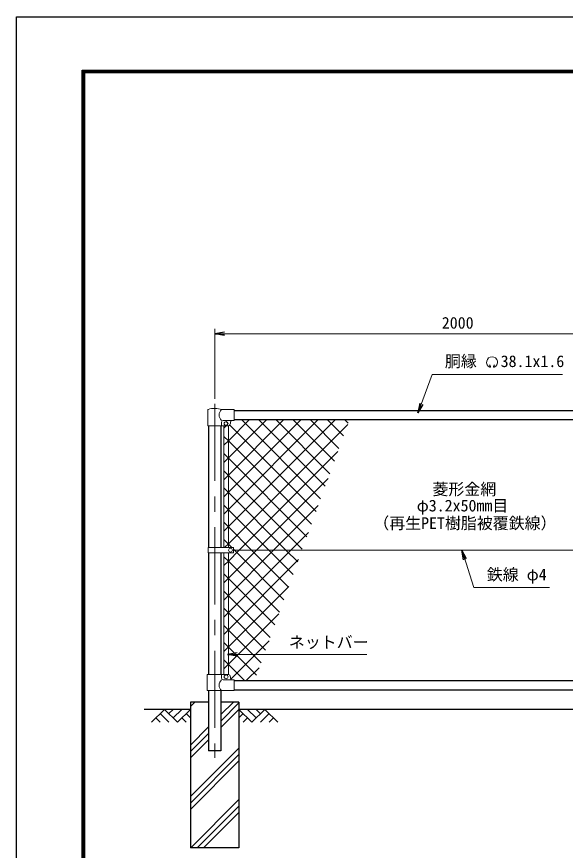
# Model space of a CAD drawing. Units: millimetres, scale not verified. Extents: x -4200 to 4200, y -2970 to 2970.
# Drawn here: x -4200 to -1941, y -460 to 2970 of the extents above; entities that cross this region are included whole.
import ezdxf
from ezdxf.enums import TextEntityAlignment as Align

# ---------------------------------------------------------------- set-up
doc = ezdxf.new("R2010")
doc.units = ezdxf.units.MM
doc.header["$LTSCALE"] = 10
doc.linetypes.add('USER1', pattern=[50.8, 31.75, -6.35, 6.35, -6.35])
for name, color, linetype, lineweight in [('0-1_D-BMK', 2, 'USER1', 13), ('0-2_D-STR1', 1, 'Continuous', 25), ('0-3_D-STR-DIM', 7, 'Continuous', 13), ('0-4_0', 7, 'Continuous', 25), ('0-8_D-BGD', 7, 'Continuous', 25), ('0-9_D-STR4', 7, 'Continuous', 25), ('0-A_D-DCR-HCH', 7, 'Continuous', 13), ('0-B_D-STR3', 3, 'Continuous', 13), ('0-C_D-STR2', 7, 'Continuous', 13), ('0-D_D-STR-TXT', 7, 'Continuous', 13), ('0-E_D-TTL', 7, 'Continuous', 25)]:
    doc.layers.add(name, color=color, linetype=linetype, lineweight=lineweight)
doc.styles.add('ＭＳ ゴシック', font='')
doc.styles.get('ＭＳ ゴシック').set_extended_font_data('MS Gothic')

# ---------------------------------------------------------------- blocks, each defined once
blk = doc.blocks.new('_Open')
at = {"layer": '0-4_0'}
blk.add_line((-10, 1.667), (0, 0), dxfattribs=at)
blk.add_lwpolyline([(-10, -1.667), (0, 0), (-10, 0)], dxfattribs=at)

msp = doc.modelspace()

# ---------------------------------------------------------------- linework, layer by layer
at = {"layer": '0-1_D-BMK'}
msp.add_line((-3384.65, 1377.56), (-3384.65, -79.5), dxfattribs=at)
at = {"layer": '0-2_D-STR1'}
for p, q in [((-3304.65, 1350.5), (-1464.65, 1350.5)), ((-3304.65, 1312.5), (-1464.65, 1312.5)), ((-3410.05, 1287.5), (-3410.05, 785.99)), ((-3359.25, 1287.5), (-3359.25, 785.99)), ((-3410.05, 765), (-3410.05, 263.5)), ((-3359.25, 765), (-3359.25, 263.5)), ((-3304.65, 238.5), (-1464.65, 238.5)), ((-3410.05, 197.5), (-3410.05, -49.5)), ((-3359.25, 197.5), (-3359.25, -49.5)), ((-3304.65, 200.5), (-1464.65, 200.5)), ((-3359.25, -49.5), (-3410.05, -49.5))]:
    msp.add_line(p, q, dxfattribs=at)
at = {"layer": '0-3_D-STR-DIM'}
for p, q in [((-3384.65, 1397.56), (-3384.65, 1685.5)), ((-3344.65, 1665.5), (-1424.65, 1665.5))]:
    msp.add_line(p, q, dxfattribs=at)
at = {"layer": '0-8_D-BGD'}
for p, q in [((-3484.65, 120.5), (-3674.65, 120.5)), ((-1474.65, 120.5), (-3284.65, 120.5))]:
    msp.add_line(p, q, dxfattribs=at)
at = {"layer": '0-9_D-STR4'}
for p, q in [((-3484.65, 150.5), (-3484.65, -449.5)), ((-3410.05, 150.5), (-3484.65, 150.5)), ((-3284.65, 150.5), (-3359.25, 150.5)), ((-3284.65, 150.5), (-3284.65, -449.5)), ((-3284.65, -449.5), (-3484.65, -449.5))]:
    msp.add_line(p, q, dxfattribs=at)
at = {"layer": '0-A_D-DCR-HCH'}
for p, q in [((-3484.65, 132.58), (-3466.74, 150.5)), ((-3359.25, 98.88), (-3307.64, 150.5)), ((-3359.25, 72.36), (-3284.65, 146.96)), ((-3591.08, 120.5), (-3644.29, 67.28)), ((-3591.08, 120.5), (-3537.87, 67.28)), ((-3573.34, 102.76), (-3555.6, 120.5)), ((-3555.6, 85.02), (-3520.13, 120.5)), ((-3537.87, 67.28), (-3484.65, 120.5)), ((-3359.25, 45.85), (-3284.65, 120.45)), ((-3231.44, 67.28), (-3284.65, 120.5)), ((-3213.7, 85.02), (-3249.18, 120.5)), ((-3178.23, 120.5), (-3231.44, 67.28)), ((-3195.87, 102.67), (-3213.7, 120.5)), ((-3178.23, 120.5), (-3125.02, 67.28)), ((-3626.55, 85.02), (-3608.73, 67.28)), ((-3608.82, 102.76), (-3573.18, 67.28)), ((-3520.13, 85.02), (-3502.31, 67.28)), ((-3502.39, 102.76), (-3484.65, 85.1)), ((-3266.92, 102.76), (-3284.65, 85.1)), ((-3249.18, 85.02), (-3267, 67.28)), ((-3160.49, 102.76), (-3196.13, 67.28)), ((-3142.76, 85.02), (-3160.57, 67.28)), ((-3484.65, -26.52), (-3410.05, 48.08)), ((-3484.65, -53.04), (-3410.05, 21.56)), ((-3484.65, -79.55), (-3410.05, -4.95)), ((-3484.65, -238.65), (-3284.65, -38.65)), ((-3484.65, -265.17), (-3284.65, -65.17)), ((-3484.65, -291.69), (-3284.65, -91.69)), ((-3483.37, -449.5), (-3284.65, -250.79)), ((-3456.86, -449.5), (-3284.65, -277.3)), ((-3430.34, -449.5), (-3284.65, -303.82))]:
    msp.add_line(p, q, dxfattribs=at)
at = {"layer": '0-B_D-STR3'}
for p, q in [((-3413.2, 1287.5), (-3413.2, 1351.19)), ((-3304.65, 1353.5), (-3356.1, 1353.5)), ((-3304.65, 1353.5), (-3304.65, 1309.5)), ((-3304.65, 1309.5), (-3349.1, 1309.5)), ((-3413.2, 1287.5), (-3356.1, 1287.5)), ((-3356.1, 1287.5), (-3356.1, 1302.5)), ((-3356.1, 1287.5), (-3329.65, 1287.5)), ((-3347.15, 1287.5), (-3347.15, 785.99)), ((-3328.15, 1287.5), (-3328.15, 785.99)), ((-3319.65, 1302.5), (-3319.65, 1297.5)), ((-3412.15, 765), (-3412.15, 785.99)), ((-3307.66, 785.99), (-3412.15, 785.99)), ((-3307.66, 765), (-3412.15, 765)), ((-3347.15, 765), (-3347.15, 263.5)), ((-3328.15, 765), (-3328.15, 263.38)), ((-3307.66, 765), (-3307.66, 785.99)), ((-3307.66, 775.5), (-1467.15, 775.5)), ((-3415.6, 263.5), (-3329.65, 263.5)), ((-3415.6, 197.5), (-3415.6, 263.5)), ((-3356.1, 263.5), (-3356.1, 248.5)), ((-3304.65, 241.5), (-3349.1, 241.5)), ((-3319.65, 253.5), (-3319.65, 248.5)), ((-3304.65, 241.5), (-3304.65, 197.5)), ((-3304.65, 197.5), (-3415.6, 197.5))]:
    msp.add_line(p, q, dxfattribs=at)
for centre in [(-3337.65, 1296.5), (-3319.66, 775.5), (-3337.65, 254.5)]:
    msp.add_circle(centre, 8, dxfattribs=at)
for centre, radius, start, end in [((-3409.9, 1351.19), 3.3, 109.22051, 180), ((-3384.65, 1278.76), 80, 69.0916, 109.22051), ((-3337.91, 1331.5), 28.55, 129.59418, 230.40582), ((-3349.1, 1302.5), 7, 90, 180), ((-3312.65, 1302.5), 7, 90, 180), ((-3329.65, 1297.5), 10, 270, 0), ((-3337.91, 219.5), 28.55, 129.59418, 230.40582), ((-3349.1, 248.5), 7, 180, 270), ((-3329.65, 253.5), 10, 0, 90), ((-3312.65, 248.5), 7, 180, 270)]:
    msp.add_arc(centre, radius, start, end, dxfattribs=at)
at = {"layer": '0-C_D-STR2'}
for p, q in [((-3329.68, 1296.81), (-3337.34, 1304.46)), ((-3328.15, 1225.7), (-3241.36, 1312.5)), ((-3328.15, 1154.99), (-3170.65, 1312.5)), ((-3328.15, 1084.28), (-3099.94, 1312.5)), ((-3328.15, 1013.57), (-3029.23, 1312.5)), ((-3328.15, 942.86), (-2958.52, 1312.5)), ((-3328.15, 872.15), (-2887.81, 1312.5)), ((-3318.84, 1305.73), (-3315.89, 1308.68)), ((-2948.6, 986.43), (-3274.66, 1312.5)), ((-2929.73, 1038.27), (-3203.95, 1312.5)), ((-2910.86, 1090.11), (-3133.24, 1312.5)), ((-2891.99, 1141.96), (-3062.53, 1312.5)), ((-2873.12, 1193.8), (-2991.82, 1312.5)), ((-2854.25, 1245.64), (-2921.11, 1312.5)), ((-2835.38, 1297.48), (-2850.4, 1312.5)), ((-3347.15, 1277.41), (-3336.25, 1288.32)), ((-3335.84, 1288.73), (-3329.89, 1294.68)), ((-2967.47, 934.59), (-3322.97, 1290.1)), ((-3328.15, 1224.57), (-3347.15, 1243.57)), ((-3347.15, 1206.7), (-3328.15, 1225.7)), ((-2986.33, 882.75), (-3328.15, 1224.57)), ((-3328.15, 1153.86), (-3347.15, 1172.86)), ((-3283.39, 775.5), (-2877.72, 1181.16)), ((-3347.15, 1135.99), (-3328.15, 1154.99)), ((-3005.2, 830.91), (-3328.15, 1153.86)), ((-3328.15, 1083.15), (-3347.15, 1102.15)), ((-3347.15, 1065.28), (-3328.15, 1084.28)), ((-3024.07, 779.06), (-3328.15, 1083.15)), ((-3212.68, 775.5), (-2918.19, 1069.99)), ((-3328.15, 1012.44), (-3347.15, 1031.44)), ((-3347.15, 994.57), (-3328.15, 1013.57)), ((-3091.21, 775.5), (-3328.15, 1012.44)), ((-3328.15, 941.72), (-3347.15, 960.72)), ((-3347.15, 923.86), (-3328.15, 942.86)), ((-3161.92, 775.5), (-3328.15, 941.72)), ((-3141.97, 775.5), (-2958.65, 958.81)), ((-3328.15, 871.01), (-3347.15, 890.01)), ((-3347.15, 853.15), (-3328.15, 872.15)), ((-3232.64, 775.5), (-3328.15, 871.01)), ((-3071.26, 775.5), (-2999.11, 847.64)), ((-3328.15, 730.73), (-3283.39, 775.5)), ((-3328.15, 660.02), (-3212.68, 775.5)), ((-3328.15, 589.31), (-3141.97, 775.5)), ((-3328.15, 518.6), (-3071.26, 775.5)), ((-3080.68, 623.54), (-3232.64, 775.5)), ((-3061.81, 675.38), (-3161.92, 775.5)), ((-3042.94, 727.22), (-3091.21, 775.5)), ((-3328.15, 729.59), (-3347.15, 748.59)), ((-3347.15, 711.73), (-3328.15, 730.73)), ((-3328.15, 447.89), (-3039.58, 736.46)), ((-3118.42, 519.86), (-3328.15, 729.59)), ((-3328.15, 658.88), (-3347.15, 677.88)), ((-3347.15, 641.02), (-3328.15, 660.02)), ((-3137.29, 468.01), (-3328.15, 658.88)), ((-3328.15, 377.18), (-3080.04, 625.29)), ((-3328.15, 588.17), (-3347.15, 607.17)), ((-3347.15, 570.31), (-3328.15, 589.31)), ((-3156.15, 416.17), (-3328.15, 588.17)), ((-3328.15, 517.46), (-3347.15, 536.46)), ((-3347.15, 499.6), (-3328.15, 518.6)), ((-3175.02, 364.33), (-3328.15, 517.46)), ((-3328.15, 306.46), (-3120.51, 514.11)), ((-3328.15, 446.75), (-3347.15, 465.75)), ((-3347.15, 428.89), (-3328.15, 447.89)), ((-3193.89, 312.49), (-3328.15, 446.75)), ((-3328.15, 376.04), (-3347.15, 395.04)), ((-3318.78, 245.13), (-3160.97, 402.94)), ((-3347.15, 358.18), (-3328.15, 377.18)), ((-3212.76, 260.65), (-3328.15, 376.04)), ((-3347.15, 287.46), (-3328.15, 306.46)), ((-3254.7, 238.5), (-3201.44, 291.76))]:
    msp.add_line(p, q, dxfattribs=at)
for points in [[(-3343.6, 785.99), (-3328.15, 801.44), (-2837.26, 1292.34)], [(-3313.85, 785.99), (-3328.15, 800.3), (-3347.15, 819.3)], [(-3099.55, 571.7), (-3303.35, 775.5), (-3307.66, 779.81)], [(-3261.32, 238.5), (-3328.15, 305.33), (-3347.15, 324.33)]]:
    msp.add_lwpolyline(points, dxfattribs=at)
at = {"layer": '0-D_D-STR-TXT'}
for p, q in [((-2249.34, 1531.37), (-2253.48, 1538.55)), ((-2236.85, 1531.37), (-2232.71, 1538.55)), ((-2758.78, 346.4), (-3329.9, 346.4))]:
    msp.add_line(p, q, dxfattribs=at)
for points in [[(-1952.84, 1498.5), (-2489.13, 1498.5), (-2547.78, 1341.93)], [(-2006.99, 621.87), (-2318.32, 621.87), (-2366.41, 773.59)]]:
    msp.add_lwpolyline(points, dxfattribs=at)
for centre, radius, start, end in [((-2243.09, 1548.53), 22.5, 294.32478, 245.67522), ((-2251.39, 1530.13), 2.37, 245.67522, 30), ((-2234.8, 1530.13), 2.37, 150, 294.32478)]:
    msp.add_arc(centre, radius, start, end, dxfattribs=at)
at = {"layer": '0-E_D-TTL', "color": 2}
msp.add_lwpolyline([(-4199.68, 2970.23), (4200.32, 2970.23), (4200.32, -2969.77), (-4199.68, -2969.77)], close=True, dxfattribs=at)
at = {"layer": '0-E_D-TTL'}
for points in [[(-3929.68, 2750.23), (3930.32, 2750.23), (3930.32, -2749.77), (-3929.68, -2749.77)], [(-3927.18, 2747.73), (3927.82, 2747.73), (3927.82, -2747.27), (-3927.18, -2747.27)], [(-3924.68, 2745.23), (3925.32, 2745.23), (3925.32, -2744.77), (-3924.68, -2744.77)], [(-3922.18, 2742.73), (3922.82, 2742.73), (3922.82, -2742.27), (-3922.18, -2742.27)], [(-3919.68, 2740.23), (3920.32, 2740.23), (3920.32, -2739.77), (-3919.68, -2739.77)]]:
    msp.add_lwpolyline(points, close=True, dxfattribs=at)

# ---------------------------------------------------------------- block references
at = {"layer": '0-3_D-STR-DIM', "xscale": 4, "yscale": 4, "rotation": 180}
msp.add_blockref('_Open', (-3384.65, 1665.5), dxfattribs=at)
at = {"layer": '0-D_D-STR-TXT', "xscale": 4, "yscale": 4}
for p, rotation in [((-2548.48, 1340.06), 249.46512), ((-2367.02, 775.5), 107.58773), ((-3331.9, 346.4), 180)]:
    msp.add_blockref('_Open', p, dxfattribs=dict(at, rotation=rotation))

# ---------------------------------------------------------------- texts
at = {"layer": '0-3_D-STR-DIM', "style": 'ＭＳ ゴシック'}
msp.add_text('2000', height=48.09, dxfattribs=at).set_placement((-2449.9, 1672.24), align=Align.BOTTOM_LEFT)
at = {"layer": '0-D_D-STR-TXT', "style": 'ＭＳ ゴシック'}
for s, p in [('胴縁 \u300038.1x1.6', (-2437.2, 1514.28)), ('菱形金網', (-2488.25, 987.91)), ('φ3.2x50mm目', (-2553.23, 920.32)), ('（再生PET樹脂被覆鉄線）', (-2731.91, 848.16)), ('鉄線 φ4', (-2264.6, 636.74)), ('ネットバー', (-3079.34, 358.35))]:
    msp.add_text(s, height=48.09, dxfattribs=at).set_placement(p, align=Align.BOTTOM_LEFT)

doc.saveas('drawing.dxf')
